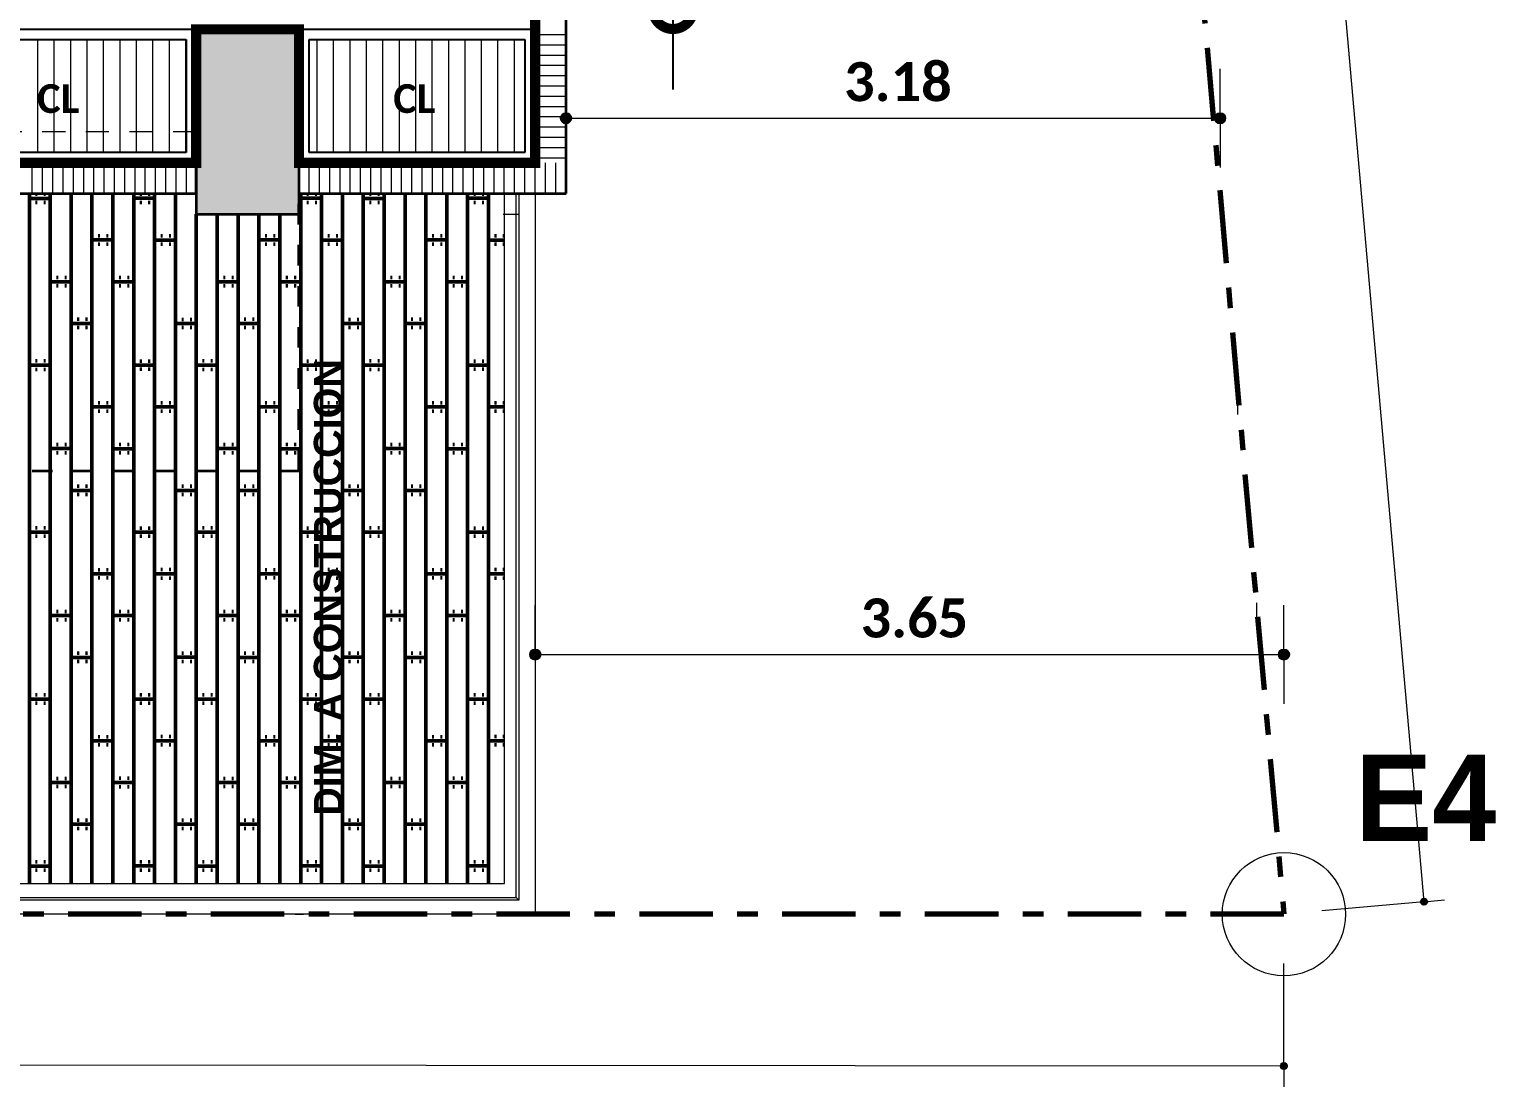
# Model space of a CAD drawing. Header units: metres. Extents: x -144 to 1000, y -717 to 29.
# Drawn here: x 471.55 to 478.69, y -572.37 to -567.22 of the extents above; entities that cross this region are included whole.
import ezdxf

# ---------------------------------------------------------------- set-up
doc = ezdxf.new("R2010")
doc.units = ezdxf.units.M
for name, pattern in [('Basculante', [0.11625, 0.075, -0.04125]), ('basculante modificado', [0.18, 0.1125, -0.0675]), ('Dash Dot 3_16_', [0.595313, 0.357187, -0.119063, 0, -0.119063])]:
    doc.linetypes.add(name, pattern=pattern)
doc.layers.get('0').update_dxf_attribs({"color": 1})
doc.layers.get('Defpoints').update_dxf_attribs({"color": 1})
doc.layers.add('00-MEDICION', color=30, linetype='Continuous')
for name, color, linetype, lineweight in [('A-ANNO-DIMS', 1, 'Continuous', 9), ('A-DETL', 1, 'Continuous', 9), ('A-DETL-GENF', 1, 'Continuous', 9), ('A-DETL-THIN', 1, 'Continuous', 9), ('A-FLOR-HRAL', 1, 'Continuous', 9), ('A-FLOR-PATT', 8, 'Continuous', 50), ('A-GENM', 1, 'Continuous', 9), ('A-WALL', 4, 'Continuous', 9), ('G-ANNO-TEXT', 2, 'Continuous', 9), ('S-COLS', 7, 'Continuous', 9)]:
    doc.layers.add(name, color=color, linetype=linetype, lineweight=lineweight)
doc.layers.add('A-WALL-PATT', color=7, linetype='Continuous', lineweight=35, true_color=0x9c9c9c)
doc.styles.add('Arial Narrow_B', font='ARIALNB.TTF', dxfattribs={"width": 1.2, "height": 0.105})
doc.styles.add('Britannic Bold_B', font='', dxfattribs={"width": 0.7})
doc.styles.add('Britannic Bold_B_1', font='', dxfattribs={"width": 0.7, "height": 0.4})
doc.styles.add('Calibri_B_1', font='calibrib.ttf', dxfattribs={"height": 0.135})
doc.styles.add('Calibri_B_8', font='calibrib.ttf', dxfattribs={"height": 0.9})
doc.styles.get('Britannic Bold_B').set_extended_font_data('Britannic Bold', bold=True)
doc.styles.get('Britannic Bold_B_1').set_extended_font_data('Britannic Bold', bold=True)
doc.dimstyles.new('LINDEROS', dxfattribs={"dimscale": 0.3048, "dimtxt": 0.406749, "dimasz": 0.393701, "dimexe": 0.328084, "dimexo": 0.0625, "dimgap": 0.032808, "dimtad": 1, "dimrnd": 0.01, "dimzin": 0, "dimdsep": 46, "dimtxsty": 'Britannic Bold_B_1', "dimblk1": 'DOTSMALL', "dimblk2": 'DOTSMALL', "dimsah": 1, "dimcen": 0.09, "dimazin": 0, "dimtfac": 1, "dimtdec": 4, "dimtix": 1, "dimtmove": 0, "dimatfit": 3, "dimfxl": 1.64042, "dimfxlon": 1, "dimtvp": 1, "dimtolj": 1, "dimtzin": 0, "dimarcsym": 2})

# ---------------------------------------------------------------- blocks, each defined once
blk = doc.blocks.new('U')
at = {"layer": 'A-ANNO-DIMS', "lineweight": 25, "true_color": 0x0000ff}
h = blk.add_hatch(color=5, dxfattribs=at)
edge = h.paths.add_edge_path()
edge.add_arc((482.8649, -509.8081), 0.015, 0, 360)
h = blk.add_hatch(color=5, dxfattribs=at)
edge = h.paths.add_edge_path()
edge.add_arc((482.1826, -510.6083), 0.015, 0, 360)
at = {"layer": 'S-COLS', "true_color": 0x5c5c5c}
h = blk.add_hatch(color=251, dxfattribs=at)
h.paths.add_polyline_path([(476.8875, -506.46), (477.3875, -506.46), (477.3875, -505.56), (476.8875, -505.56), (476.8875, -506.4599)])
h.paths.add_polyline_path([(459.3418, -506.46), (459.5877, -506.46), (459.5877, -505.56), (459.0877, -505.56), (459.0877, -506.46)])
h.paths.add_polyline_path([(467.2877, -506.4599), (467.2877, -505.5599), (466.7877, -505.5599), (466.7877, -506.4599), (467.1113, -506.4599)])
h.paths.add_polyline_path([(476.9878, -498.7599), (477.3878, -498.7599), (477.3878, -498.06), (476.9878, -498.06), (476.9878, -498.4884)])
h.paths.add_polyline_path([(459.0877, -498.7599), (459.5877, -498.7599), (459.5877, -498.06), (459.0877, -498.06), (459.0877, -498.6957)])
h.paths.add_polyline_path([(473.5878, -498.7599), (473.5877, -495.6099), (473.0878, -495.61), (473.0878, -498.7599), (473.5877, -498.7599)])
h.paths.add_polyline_path([(462.9877, -498.7599), (464.9877, -498.7599), (464.9873, -498.26), (463.2875, -498.26), (463.2875, -496.11), (464.9878, -496.11), (464.9873, -495.61), (462.9875, -495.6101), (462.9875, -498.7599)])
h.paths.add_polyline_path([(467.2877, -498.7599), (467.2877, -497.8599), (466.7877, -497.8599), (466.7877, -498.7599), (467.1113, -498.7599)])
h.paths.add_polyline_path([(466.7878, -496.51), (467.2878, -496.51), (467.2878, -495.61), (466.7878, -495.61), (466.7878, -496.11)])
h.paths.add_polyline_path([(459.3625, -496.31), (459.5875, -496.31), (459.5875, -495.6089), (459.0875, -495.6089), (459.0875, -496.31), (459.3418, -496.31)])
h.paths.add_polyline_path([(477.1008, -496.31), (477.3878, -496.31), (477.3878, -495.6089), (476.9878, -495.6089), (476.9878, -496.31)])
h.paths.add_polyline_path([(466.7877, -487.61), (467.2877, -487.61), (467.2877, -486.71), (466.7877, -486.71), (466.7877, -487.3251)])
h.paths.add_polyline_path([(477.3877, -487.61), (477.3877, -486.7102), (476.8877, -486.7102), (476.8877, -487.61)])
h.paths.add_polyline_path([(459.8127, -487.01), (460.1877, -487.01), (460.1877, -486.51), (459.2877, -486.51), (459.2877, -487.01), (459.7127, -487.01)])
at = {"layer": 'A-ANNO-DIMS', "color": 5, "true_color": 0x0000ff}
for p, q in [((480.4645, -482.7343), (482.8649, -509.8081)), ((482.8649, -509.8081), (482.3669, -509.8522)), ((482.8649, -509.8081), (482.9645, -509.7992)), ((482.1826, -510.6083), (482.183, -510.1083)), ((482.1826, -510.6083), (451.3207, -510.584)), ((482.1826, -510.6083), (482.1825, -510.7083))]:
    blk.add_line(p, q, dxfattribs=at)
at = {"layer": 'A-ANNO-DIMS', "color": 5, "lineweight": 25, "true_color": 0x0000ff}
for centre in [(482.8649, -509.8081), (482.1826, -510.6083)]:
    blk.add_circle(centre, 0.015, dxfattribs=at)
at = {"layer": 'A-DETL', "color": 7, "linetype": 'Dash Dot 3_16_', "lineweight": 70}
for p, q in [((479.7828, -482.7947), (482.1832, -509.8685)), ((482.1832, -509.8685), (451.3213, -509.8685))]:
    blk.add_line(p, q, dxfattribs=at)
at = {"layer": 'A-DETL', "color": 7, "linetype": 'Basculante', "lineweight": 35}
for p, q in [((478.6877, -506.3589), (478.6877, -503.7139)), ((477.3875, -507.7099), (477.3875, -506.3589)), ((477.3875, -506.3589), (478.6877, -506.3589)), ((459.0877, -507.7099), (477.3875, -507.7099))]:
    blk.add_line(p, q, dxfattribs=at)
at = {"layer": 'A-DETL', "color": 7, "linetype": 'basculante modificado'}
for p, q in [((476.8875, -506.0589), (467.2877, -506.0589)), ((467.2868, -506.3589), (476.8875, -506.3589))]:
    blk.add_line(p, q, dxfattribs=at)
at = {"layer": 'A-DETL', "color": 253, "true_color": 0xb6b6b6}
for p, q in [((481.8721, -506.36), (481.8721, -506.48)), ((481.8721, -506.36), (481.8721, -506.48)), ((478.3813, -506.46), (478.4613, -506.46)), ((481.9569, -507.3162), (481.9569, -507.4362)), ((481.9569, -507.3162), (481.9569, -507.4362)), ((482.0488, -508.3522), (482.0488, -508.4722)), ((482.0488, -508.3522), (482.0488, -508.4722)), ((477.3697, -509.8685), (477.4097, -509.8685))]:
    blk.add_line(p, q, dxfattribs=at)
at = {"layer": 'A-DETL-GENF', "color": 251, "true_color": 0x535353}
for p, q in [((476.1163, -506.16), (476.1163, -505.61)), ((476.1963, -506.16), (476.1963, -505.61)), ((476.2763, -506.16), (476.2763, -505.61)), ((476.3563, -506.16), (476.3563, -505.61)), ((476.4363, -506.16), (476.4363, -505.61)), ((476.5163, -506.16), (476.5163, -505.61)), ((476.5963, -506.16), (476.5963, -505.61)), ((476.6763, -506.16), (476.6763, -505.61)), ((476.7563, -506.16), (476.7563, -505.61)), ((476.8363, -506.16), (476.8363, -505.61)), ((477.4763, -506.16), (477.4763, -505.61)), ((477.5563, -506.16), (477.5563, -505.61)), ((477.6363, -506.16), (477.6363, -505.61)), ((477.7163, -506.16), (477.7163, -505.61)), ((477.7963, -506.16), (477.7963, -505.61)), ((477.8763, -506.16), (477.8763, -505.61)), ((477.9563, -506.16), (477.9563, -505.61)), ((478.0363, -506.16), (478.0363, -505.61)), ((478.1163, -506.16), (478.1163, -505.61)), ((478.1963, -506.16), (478.1963, -505.61)), ((478.2763, -506.16), (478.2763, -505.61)), ((478.3563, -506.16), (478.3563, -505.61)), ((478.4363, -506.16), (478.4363, -505.61))]:
    blk.add_line(p, q, dxfattribs=at)
at = {"layer": 'A-DETL-THIN'}
for p, q in [((476.8375, -505.61), (475.5877, -505.61)), ((476.8375, -506.16), (476.8375, -505.61)), ((478.4877, -505.61), (477.4375, -505.61)), ((477.4375, -505.61), (477.4375, -506.16)), ((478.4877, -506.16), (478.4877, -505.61)), ((475.5877, -506.16), (476.8375, -506.16)), ((477.4375, -506.16), (478.4877, -506.16))]:
    blk.add_line(p, q, dxfattribs=at)
blk.add_circle((482.1832, -509.8685), 0.3, dxfattribs=at)
at = {"layer": 'A-FLOR-HRAL'}
for p, q in [((478.4453, -509.788), (478.4453, -506.36)), ((478.4573, -506.36), (478.4573, -509.8)), ((466.8766, -509.788), (478.4453, -509.788)), ((478.4573, -509.8), (466.8766, -509.8)), ((478.4453, -509.788), (478.4573, -509.8))]:
    blk.add_line(p, q, dxfattribs=at)
at = {"layer": 'A-FLOR-PATT', "color": 8, "true_color": 0x808080, "transparency": 33554559}
for p, q in [((476.0749, -506.36), (476.0749, -509.7185)), ((476.0749, -506.3829), (476.1765, -506.3829)), ((476.1049, -506.3621), (476.1133, -506.3621)), ((476.1456, -506.3621), (476.154, -506.3621)), ((476.1765, -506.36), (476.1765, -509.7185)), ((476.2781, -506.36), (476.2781, -509.7185)), ((476.3797, -506.36), (476.3797, -509.7185)), ((476.4813, -506.36), (476.4813, -509.7185)), ((476.5823, -506.3825), (476.6839, -506.3825)), ((476.5829, -506.36), (476.5829, -509.7185)), ((476.6133, -506.3625), (476.6217, -506.3625)), ((476.654, -506.3625), (476.6624, -506.3625)), ((476.6845, -506.36), (476.6845, -509.7185)), ((476.7861, -506.36), (476.7861, -509.7185)), ((477.3951, -506.3825), (477.4967, -506.3825)), ((477.3957, -506.36), (477.3957, -509.7185)), ((477.4261, -506.3625), (477.4345, -506.3625)), ((477.4668, -506.3625), (477.4752, -506.3625)), ((477.4973, -506.36), (477.4973, -509.7185)), ((477.5989, -506.36), (477.5989, -509.7185)), ((477.7005, -506.36), (477.7005, -509.7185)), ((477.7005, -506.3829), (477.8021, -506.3829)), ((477.7305, -506.3621), (477.7389, -506.3621)), ((477.7712, -506.3621), (477.7796, -506.3621)), ((477.8021, -506.36), (477.8021, -509.7185)), ((477.9037, -506.36), (477.9037, -509.7185)), ((478.0053, -506.36), (478.0053, -509.7185)), ((478.1069, -506.36), (478.1069, -509.7185)), ((478.2079, -506.3825), (478.3095, -506.3825)), ((478.2085, -506.36), (478.2085, -509.7185)), ((478.2389, -506.3625), (478.2473, -506.3625)), ((478.2796, -506.3625), (478.288, -506.3625)), ((478.3101, -506.36), (478.3101, -509.7185)), ((476.1049, -506.4029), (476.1133, -506.4029)), ((476.1456, -506.4029), (476.154, -506.4029)), ((476.6133, -506.4025), (476.6217, -506.4025)), ((476.654, -506.4025), (476.6624, -506.4025)), ((476.8877, -506.4599), (476.8877, -509.7185)), ((476.9893, -506.4599), (476.9893, -509.7185)), ((477.0909, -506.4599), (477.0909, -509.7185)), ((477.1925, -506.4599), (477.1925, -509.7185)), ((477.2941, -506.46), (477.2941, -509.7185)), ((477.4261, -506.4025), (477.4345, -506.4025)), ((477.4668, -506.4025), (477.4752, -506.4025)), ((477.7305, -506.4029), (477.7389, -506.4029)), ((477.7712, -506.4029), (477.7796, -506.4029)), ((478.2389, -506.4025), (478.2473, -506.4025)), ((478.2796, -506.4025), (478.288, -506.4025)), ((476.3791, -506.5857), (476.4807, -506.5857)), ((476.4101, -506.5657), (476.4185, -506.5657)), ((476.4101, -506.6057), (476.4185, -506.6057)), ((476.4508, -506.5657), (476.4592, -506.5657)), ((476.4508, -506.6057), (476.4592, -506.6057)), ((476.6845, -506.5861), (476.7861, -506.5861)), ((476.7145, -506.5653), (476.7229, -506.5653)), ((476.7145, -506.6061), (476.7229, -506.6061)), ((476.7552, -506.5653), (476.7636, -506.5653)), ((476.7552, -506.6061), (476.7636, -506.6061)), ((477.1919, -506.5857), (477.2935, -506.5857)), ((477.2229, -506.5657), (477.2313, -506.5657)), ((477.2229, -506.6057), (477.2313, -506.6057)), ((477.2636, -506.5657), (477.272, -506.5657)), ((477.2636, -506.6057), (477.272, -506.6057)), ((477.4973, -506.5861), (477.5989, -506.5861)), ((477.5273, -506.5653), (477.5357, -506.5653)), ((477.5273, -506.6061), (477.5357, -506.6061)), ((477.568, -506.5653), (477.5764, -506.5653)), ((477.568, -506.6061), (477.5764, -506.6061)), ((478.0047, -506.5857), (478.1063, -506.5857)), ((478.0357, -506.5657), (478.0441, -506.5657)), ((478.0357, -506.6057), (478.0441, -506.6057)), ((478.0764, -506.5657), (478.0848, -506.5657)), ((478.0764, -506.6057), (478.0848, -506.6057)), ((478.3101, -506.5861), (478.3877, -506.5861)), ((478.3401, -506.5653), (478.3485, -506.5653)), ((478.3401, -506.6061), (478.3485, -506.6061)), ((478.3808, -506.5653), (478.3877, -506.5653)), ((478.3808, -506.6061), (478.3877, -506.6061)), ((476.1759, -506.7889), (476.2775, -506.7889)), ((476.2069, -506.7689), (476.2153, -506.7689)), ((476.2069, -506.8089), (476.2153, -506.8089)), ((476.2476, -506.7689), (476.256, -506.7689)), ((476.2476, -506.8089), (476.256, -506.8089)), ((476.4813, -506.7893), (476.5829, -506.7893)), ((476.5113, -506.7685), (476.5197, -506.7685)), ((476.5113, -506.8093), (476.5197, -506.8093)), ((476.552, -506.7685), (476.5604, -506.7685)), ((476.552, -506.8093), (476.5604, -506.8093)), ((476.9887, -506.7889), (477.0903, -506.7889)), ((477.0197, -506.7689), (477.0281, -506.7689)), ((477.0197, -506.8089), (477.0281, -506.8089)), ((477.0604, -506.7689), (477.0688, -506.7689)), ((477.0604, -506.8089), (477.0688, -506.8089)), ((477.2941, -506.7893), (477.3957, -506.7893)), ((477.3241, -506.7685), (477.3325, -506.7685)), ((477.3241, -506.8093), (477.3325, -506.8093)), ((477.3648, -506.7685), (477.3732, -506.7685)), ((477.3648, -506.8093), (477.3732, -506.8093)), ((477.8015, -506.7889), (477.9031, -506.7889)), ((477.8325, -506.7689), (477.8409, -506.7689)), ((477.8325, -506.8089), (477.8409, -506.8089)), ((477.8732, -506.7689), (477.8816, -506.7689)), ((477.8732, -506.8089), (477.8816, -506.8089)), ((478.1069, -506.7893), (478.2085, -506.7893)), ((478.1369, -506.7685), (478.1453, -506.7685)), ((478.1369, -506.8093), (478.1453, -506.8093)), ((478.1776, -506.7685), (478.186, -506.7685)), ((478.1776, -506.8093), (478.186, -506.8093)), ((476.2781, -506.9925), (476.3797, -506.9925)), ((476.3081, -506.9717), (476.3165, -506.9717)), ((476.3081, -507.0125), (476.3165, -507.0125)), ((476.3488, -506.9717), (476.3572, -506.9717)), ((476.3488, -507.0125), (476.3572, -507.0125)), ((476.7855, -506.9921), (476.8871, -506.9921)), ((476.8165, -506.9721), (476.8249, -506.9721)), ((476.8165, -507.0121), (476.8249, -507.0121)), ((476.8572, -506.9721), (476.8656, -506.9721)), ((476.8572, -507.0121), (476.8656, -507.0121)), ((477.0909, -506.9925), (477.1925, -506.9925)), ((477.1209, -506.9717), (477.1293, -506.9717)), ((477.1209, -507.0125), (477.1293, -507.0125)), ((477.1616, -506.9717), (477.17, -506.9717)), ((477.1616, -507.0125), (477.17, -507.0125)), ((477.5983, -506.9921), (477.6999, -506.9921)), ((477.6293, -506.9721), (477.6377, -506.9721)), ((477.6293, -507.0121), (477.6377, -507.0121)), ((477.67, -506.9721), (477.6784, -506.9721)), ((477.67, -507.0121), (477.6784, -507.0121)), ((477.9037, -506.9925), (478.0053, -506.9925)), ((477.9337, -506.9717), (477.9421, -506.9717)), ((477.9337, -507.0125), (477.9421, -507.0125)), ((477.9744, -506.9717), (477.9828, -506.9717)), ((477.9744, -507.0125), (477.9828, -507.0125)), ((476.1049, -507.1749), (476.1133, -507.1749)), ((476.1456, -507.1749), (476.154, -507.1749)), ((476.6133, -507.1753), (476.6217, -507.1753)), ((476.654, -507.1753), (476.6624, -507.1753)), ((476.9177, -507.1749), (476.9261, -507.1749)), ((476.9584, -507.1749), (476.9668, -507.1749)), ((477.4261, -507.1753), (477.4345, -507.1753)), ((477.4668, -507.1753), (477.4752, -507.1753)), ((477.7305, -507.1749), (477.7389, -507.1749)), ((477.7712, -507.1749), (477.7796, -507.1749)), ((478.2389, -507.1753), (478.2473, -507.1753)), ((478.2796, -507.1753), (478.288, -507.1753)), ((476.0749, -507.1957), (476.1765, -507.1957)), ((476.1049, -507.2157), (476.1133, -507.2157)), ((476.1456, -507.2157), (476.154, -507.2157)), ((476.5823, -507.1953), (476.6839, -507.1953)), ((476.6133, -507.2153), (476.6217, -507.2153)), ((476.654, -507.2153), (476.6624, -507.2153)), ((476.8877, -507.1957), (476.9893, -507.1957)), ((476.9177, -507.2157), (476.9261, -507.2157)), ((476.9584, -507.2157), (476.9668, -507.2157)), ((477.3951, -507.1953), (477.4967, -507.1953)), ((477.4261, -507.2153), (477.4345, -507.2153)), ((477.4668, -507.2153), (477.4752, -507.2153)), ((477.7005, -507.1957), (477.8021, -507.1957)), ((477.7305, -507.2157), (477.7389, -507.2157)), ((477.7712, -507.2157), (477.7796, -507.2157)), ((478.2079, -507.1953), (478.3095, -507.1953)), ((478.2389, -507.2153), (478.2473, -507.2153)), ((478.2796, -507.2153), (478.288, -507.2153)), ((476.4101, -507.3785), (476.4185, -507.3785)), ((476.4508, -507.3785), (476.4592, -507.3785)), ((476.7145, -507.3781), (476.7229, -507.3781)), ((476.7552, -507.3781), (476.7636, -507.3781)), ((477.2229, -507.3785), (477.2313, -507.3785)), ((477.2636, -507.3785), (477.272, -507.3785)), ((477.5273, -507.3781), (477.5357, -507.3781)), ((477.568, -507.3781), (477.5764, -507.3781)), ((478.0357, -507.3785), (478.0441, -507.3785)), ((478.0764, -507.3785), (478.0848, -507.3785)), ((478.3401, -507.3781), (478.3485, -507.3781)), ((478.3808, -507.3781), (478.3877, -507.3781)), ((476.3791, -507.3985), (476.4807, -507.3985)), ((476.4101, -507.4185), (476.4185, -507.4185)), ((476.4508, -507.4185), (476.4592, -507.4185)), ((476.6845, -507.3989), (476.7861, -507.3989)), ((476.7145, -507.4189), (476.7229, -507.4189)), ((476.7552, -507.4189), (476.7636, -507.4189)), ((477.1919, -507.3985), (477.2935, -507.3985)), ((477.2229, -507.4185), (477.2313, -507.4185)), ((477.2636, -507.4185), (477.272, -507.4185)), ((477.4973, -507.3989), (477.5989, -507.3989)), ((477.5273, -507.4189), (477.5357, -507.4189)), ((477.568, -507.4189), (477.5764, -507.4189)), ((478.0047, -507.3985), (478.1063, -507.3985)), ((478.0357, -507.4185), (478.0441, -507.4185)), ((478.0764, -507.4185), (478.0848, -507.4185)), ((478.3101, -507.3989), (478.3877, -507.3989)), ((478.3401, -507.4189), (478.3485, -507.4189)), ((478.3808, -507.4189), (478.3877, -507.4189)), ((476.1759, -507.6017), (476.2775, -507.6017)), ((476.2069, -507.5817), (476.2153, -507.5817)), ((476.2476, -507.5817), (476.256, -507.5817)), ((476.4813, -507.6021), (476.5829, -507.6021)), ((476.5113, -507.5813), (476.5197, -507.5813)), ((476.552, -507.5813), (476.5604, -507.5813)), ((476.9887, -507.6017), (477.0903, -507.6017)), ((477.0197, -507.5817), (477.0281, -507.5817)), ((477.0604, -507.5817), (477.0688, -507.5817)), ((477.2941, -507.6021), (477.3957, -507.6021)), ((477.3241, -507.5813), (477.3325, -507.5813)), ((477.3648, -507.5813), (477.3732, -507.5813)), ((477.8015, -507.6017), (477.9031, -507.6017)), ((477.8325, -507.5817), (477.8409, -507.5817)), ((477.8732, -507.5817), (477.8816, -507.5817)), ((478.1069, -507.6021), (478.2085, -507.6021)), ((478.1369, -507.5813), (478.1453, -507.5813)), ((478.1776, -507.5813), (478.186, -507.5813)), ((476.2069, -507.6217), (476.2153, -507.6217)), ((476.2476, -507.6217), (476.256, -507.6217)), ((476.5113, -507.6221), (476.5197, -507.6221)), ((476.552, -507.6221), (476.5604, -507.6221)), ((477.0197, -507.6217), (477.0281, -507.6217)), ((477.0604, -507.6217), (477.0688, -507.6217)), ((477.3241, -507.6221), (477.3325, -507.6221)), ((477.3648, -507.6221), (477.3732, -507.6221)), ((477.8325, -507.6217), (477.8409, -507.6217)), ((477.8732, -507.6217), (477.8816, -507.6217)), ((478.1369, -507.6221), (478.1453, -507.6221)), ((478.1776, -507.6221), (478.186, -507.6221)), ((476.2781, -507.8053), (476.3797, -507.8053)), ((476.3081, -507.7845), (476.3165, -507.7845)), ((476.3488, -507.7845), (476.3572, -507.7845)), ((476.7855, -507.8049), (476.8871, -507.8049)), ((476.8165, -507.7849), (476.8249, -507.7849)), ((476.8572, -507.7849), (476.8656, -507.7849)), ((477.0909, -507.8053), (477.1925, -507.8053)), ((477.1209, -507.7845), (477.1293, -507.7845)), ((477.1616, -507.7845), (477.17, -507.7845)), ((477.5983, -507.8049), (477.6999, -507.8049)), ((477.6293, -507.7849), (477.6377, -507.7849)), ((477.67, -507.7849), (477.6784, -507.7849)), ((477.9037, -507.8053), (478.0053, -507.8053)), ((477.9337, -507.7845), (477.9421, -507.7845)), ((477.9744, -507.7845), (477.9828, -507.7845)), ((476.3081, -507.8253), (476.3165, -507.8253)), ((476.3488, -507.8253), (476.3572, -507.8253)), ((476.8165, -507.8249), (476.8249, -507.8249)), ((476.8572, -507.8249), (476.8656, -507.8249)), ((477.1209, -507.8253), (477.1293, -507.8253)), ((477.1616, -507.8253), (477.17, -507.8253)), ((477.6293, -507.8249), (477.6377, -507.8249)), ((477.67, -507.8249), (477.6784, -507.8249)), ((477.9337, -507.8253), (477.9421, -507.8253)), ((477.9744, -507.8253), (477.9828, -507.8253)), ((476.0749, -508.0085), (476.1765, -508.0085)), ((476.1049, -507.9877), (476.1133, -507.9877)), ((476.1049, -508.0285), (476.1133, -508.0285)), ((476.1456, -507.9877), (476.154, -507.9877)), ((476.1456, -508.0285), (476.154, -508.0285)), ((476.5823, -508.0081), (476.6839, -508.0081)), ((476.6133, -507.9881), (476.6217, -507.9881)), ((476.6133, -508.0281), (476.6217, -508.0281)), ((476.654, -507.9881), (476.6624, -507.9881)), ((476.654, -508.0281), (476.6624, -508.0281)), ((476.8877, -508.0085), (476.9893, -508.0085)), ((476.9177, -507.9877), (476.9261, -507.9877)), ((476.9177, -508.0285), (476.9261, -508.0285)), ((476.9584, -507.9877), (476.9668, -507.9877)), ((476.9584, -508.0285), (476.9668, -508.0285)), ((477.3951, -508.0081), (477.4967, -508.0081)), ((477.4261, -507.9881), (477.4345, -507.9881)), ((477.4261, -508.0281), (477.4345, -508.0281)), ((477.4668, -507.9881), (477.4752, -507.9881)), ((477.4668, -508.0281), (477.4752, -508.0281)), ((477.7005, -508.0085), (477.8021, -508.0085)), ((477.7305, -507.9877), (477.7389, -507.9877)), ((477.7305, -508.0285), (477.7389, -508.0285)), ((477.7712, -507.9877), (477.7796, -507.9877)), ((477.7712, -508.0285), (477.7796, -508.0285)), ((478.2079, -508.0081), (478.3095, -508.0081)), ((478.2389, -507.9881), (478.2473, -507.9881)), ((478.2389, -508.0281), (478.2473, -508.0281)), ((478.2796, -507.9881), (478.288, -507.9881)), ((478.2796, -508.0281), (478.288, -508.0281)), ((476.3791, -508.2113), (476.4807, -508.2113)), ((476.4101, -508.1913), (476.4185, -508.1913)), ((476.4101, -508.2313), (476.4185, -508.2313)), ((476.4508, -508.1913), (476.4592, -508.1913)), ((476.4508, -508.2313), (476.4592, -508.2313)), ((476.6845, -508.2117), (476.7861, -508.2117)), ((476.7145, -508.1909), (476.7229, -508.1909)), ((476.7145, -508.2317), (476.7229, -508.2317)), ((476.7552, -508.1909), (476.7636, -508.1909)), ((476.7552, -508.2317), (476.7636, -508.2317)), ((477.1919, -508.2113), (477.2935, -508.2113)), ((477.2229, -508.1913), (477.2313, -508.1913)), ((477.2229, -508.2313), (477.2313, -508.2313)), ((477.2636, -508.1913), (477.272, -508.1913)), ((477.2636, -508.2313), (477.272, -508.2313)), ((477.4973, -508.2117), (477.5989, -508.2117)), ((477.5273, -508.1909), (477.5357, -508.1909)), ((477.5273, -508.2317), (477.5357, -508.2317)), ((477.568, -508.1909), (477.5764, -508.1909)), ((477.568, -508.2317), (477.5764, -508.2317)), ((478.0047, -508.2113), (478.1063, -508.2113)), ((478.0357, -508.1913), (478.0441, -508.1913)), ((478.0357, -508.2313), (478.0441, -508.2313)), ((478.0764, -508.1913), (478.0848, -508.1913)), ((478.0764, -508.2313), (478.0848, -508.2313)), ((478.3101, -508.2117), (478.3877, -508.2117)), ((478.3401, -508.1909), (478.3485, -508.1909)), ((478.3401, -508.2317), (478.3485, -508.2317)), ((478.3808, -508.1909), (478.3877, -508.1909)), ((478.3808, -508.2317), (478.3877, -508.2317)), ((476.2069, -508.3945), (476.2153, -508.3945)), ((476.2476, -508.3945), (476.256, -508.3945)), ((476.5113, -508.3941), (476.5197, -508.3941)), ((476.552, -508.3941), (476.5604, -508.3941)), ((477.0197, -508.3945), (477.0281, -508.3945)), ((477.0604, -508.3945), (477.0688, -508.3945)), ((477.3241, -508.3941), (477.3325, -508.3941)), ((477.3648, -508.3941), (477.3732, -508.3941)), ((477.8325, -508.3945), (477.8409, -508.3945)), ((477.8732, -508.3945), (477.8816, -508.3945)), ((478.1369, -508.3941), (478.1453, -508.3941)), ((478.1776, -508.3941), (478.186, -508.3941)), ((476.1759, -508.4145), (476.2775, -508.4145)), ((476.2069, -508.4345), (476.2153, -508.4345)), ((476.2476, -508.4345), (476.256, -508.4345)), ((476.4813, -508.4149), (476.5829, -508.4149)), ((476.5113, -508.4349), (476.5197, -508.4349)), ((476.552, -508.4349), (476.5604, -508.4349)), ((476.9887, -508.4145), (477.0903, -508.4145)), ((477.0197, -508.4345), (477.0281, -508.4345)), ((477.0604, -508.4345), (477.0688, -508.4345)), ((477.2941, -508.4149), (477.3957, -508.4149)), ((477.3241, -508.4349), (477.3325, -508.4349)), ((477.3648, -508.4349), (477.3732, -508.4349)), ((477.8015, -508.4145), (477.9031, -508.4145)), ((477.8325, -508.4345), (477.8409, -508.4345)), ((477.8732, -508.4345), (477.8816, -508.4345)), ((478.1069, -508.4149), (478.2085, -508.4149)), ((478.1369, -508.4349), (478.1453, -508.4349)), ((478.1776, -508.4349), (478.186, -508.4349)), ((476.3081, -508.5973), (476.3165, -508.5973)), ((476.3488, -508.5973), (476.3572, -508.5973)), ((476.8165, -508.5977), (476.8249, -508.5977)), ((476.8572, -508.5977), (476.8656, -508.5977)), ((477.1209, -508.5973), (477.1293, -508.5973)), ((477.1616, -508.5973), (477.17, -508.5973)), ((477.6293, -508.5977), (477.6377, -508.5977)), ((477.67, -508.5977), (477.6784, -508.5977)), ((477.9337, -508.5973), (477.9421, -508.5973)), ((477.9744, -508.5973), (477.9828, -508.5973)), ((476.2781, -508.6181), (476.3797, -508.6181)), ((476.3081, -508.6381), (476.3165, -508.6381)), ((476.3488, -508.6381), (476.3572, -508.6381)), ((476.7855, -508.6177), (476.8871, -508.6177)), ((476.8165, -508.6377), (476.8249, -508.6377)), ((476.8572, -508.6377), (476.8656, -508.6377)), ((477.0909, -508.6181), (477.1925, -508.6181)), ((477.1209, -508.6381), (477.1293, -508.6381)), ((477.1616, -508.6381), (477.17, -508.6381)), ((477.5983, -508.6177), (477.6999, -508.6177)), ((477.6293, -508.6377), (477.6377, -508.6377)), ((477.67, -508.6377), (477.6784, -508.6377)), ((477.9037, -508.6181), (478.0053, -508.6181)), ((477.9337, -508.6381), (477.9421, -508.6381)), ((477.9744, -508.6381), (477.9828, -508.6381)), ((476.0749, -508.8213), (476.1765, -508.8213)), ((476.1049, -508.8005), (476.1133, -508.8005)), ((476.1456, -508.8005), (476.154, -508.8005)), ((476.5823, -508.8209), (476.6839, -508.8209)), ((476.6133, -508.8009), (476.6217, -508.8009)), ((476.654, -508.8009), (476.6624, -508.8009)), ((476.8877, -508.8213), (476.9893, -508.8213)), ((476.9177, -508.8005), (476.9261, -508.8005)), ((476.9584, -508.8005), (476.9668, -508.8005)), ((477.3951, -508.8209), (477.4967, -508.8209)), ((477.4261, -508.8009), (477.4345, -508.8009)), ((477.4668, -508.8009), (477.4752, -508.8009)), ((477.7005, -508.8213), (477.8021, -508.8213)), ((477.7305, -508.8005), (477.7389, -508.8005)), ((477.7712, -508.8005), (477.7796, -508.8005)), ((478.2079, -508.8209), (478.3095, -508.8209)), ((478.2389, -508.8009), (478.2473, -508.8009)), ((478.2796, -508.8009), (478.288, -508.8009)), ((476.1049, -508.8413), (476.1133, -508.8413)), ((476.1456, -508.8413), (476.154, -508.8413)), ((476.6133, -508.8409), (476.6217, -508.8409)), ((476.654, -508.8409), (476.6624, -508.8409)), ((476.9177, -508.8413), (476.9261, -508.8413)), ((476.9584, -508.8413), (476.9668, -508.8413)), ((477.4261, -508.8409), (477.4345, -508.8409)), ((477.4668, -508.8409), (477.4752, -508.8409)), ((477.7305, -508.8413), (477.7389, -508.8413)), ((477.7712, -508.8413), (477.7796, -508.8413)), ((478.2389, -508.8409), (478.2473, -508.8409)), ((478.2796, -508.8409), (478.288, -508.8409)), ((476.3791, -509.0241), (476.4807, -509.0241)), ((476.4101, -509.0041), (476.4185, -509.0041)), ((476.4508, -509.0041), (476.4592, -509.0041)), ((476.6845, -509.0245), (476.7861, -509.0245)), ((476.7145, -509.0037), (476.7229, -509.0037)), ((476.7552, -509.0037), (476.7636, -509.0037)), ((477.1919, -509.0241), (477.2935, -509.0241)), ((477.2229, -509.0041), (477.2313, -509.0041)), ((477.2636, -509.0041), (477.272, -509.0041)), ((477.4973, -509.0245), (477.5989, -509.0245)), ((477.5273, -509.0037), (477.5357, -509.0037)), ((477.568, -509.0037), (477.5764, -509.0037)), ((478.0047, -509.0241), (478.1063, -509.0241)), ((478.0357, -509.0041), (478.0441, -509.0041)), ((478.0764, -509.0041), (478.0848, -509.0041)), ((478.3101, -509.0245), (478.3877, -509.0245)), ((478.3401, -509.0037), (478.3485, -509.0037)), ((478.3808, -509.0037), (478.3877, -509.0037)), ((476.4101, -509.0441), (476.4185, -509.0441)), ((476.4508, -509.0441), (476.4592, -509.0441)), ((476.7145, -509.0445), (476.7229, -509.0445)), ((476.7552, -509.0445), (476.7636, -509.0445)), ((477.2229, -509.0441), (477.2313, -509.0441)), ((477.2636, -509.0441), (477.272, -509.0441)), ((477.5273, -509.0445), (477.5357, -509.0445)), ((477.568, -509.0445), (477.5764, -509.0445)), ((478.0357, -509.0441), (478.0441, -509.0441)), ((478.0764, -509.0441), (478.0848, -509.0441)), ((478.3401, -509.0445), (478.3485, -509.0445)), ((478.3808, -509.0445), (478.3877, -509.0445)), ((476.1759, -509.2273), (476.2775, -509.2273)), ((476.2069, -509.2073), (476.2153, -509.2073)), ((476.2069, -509.2473), (476.2153, -509.2473)), ((476.2476, -509.2073), (476.256, -509.2073)), ((476.2476, -509.2473), (476.256, -509.2473)), ((476.4813, -509.2277), (476.5829, -509.2277)), ((476.5113, -509.2069), (476.5197, -509.2069)), ((476.5113, -509.2477), (476.5197, -509.2477)), ((476.552, -509.2069), (476.5604, -509.2069)), ((476.552, -509.2477), (476.5604, -509.2477)), ((476.9887, -509.2273), (477.0903, -509.2273)), ((477.0197, -509.2073), (477.0281, -509.2073)), ((477.0197, -509.2473), (477.0281, -509.2473)), ((477.0604, -509.2073), (477.0688, -509.2073)), ((477.0604, -509.2473), (477.0688, -509.2473)), ((477.2941, -509.2277), (477.3957, -509.2277)), ((477.3241, -509.2069), (477.3325, -509.2069)), ((477.3241, -509.2477), (477.3325, -509.2477)), ((477.3648, -509.2069), (477.3732, -509.2069)), ((477.3648, -509.2477), (477.3732, -509.2477)), ((477.8015, -509.2273), (477.9031, -509.2273)), ((477.8325, -509.2073), (477.8409, -509.2073)), ((477.8325, -509.2473), (477.8409, -509.2473)), ((477.8732, -509.2073), (477.8816, -509.2073)), ((477.8732, -509.2473), (477.8816, -509.2473)), ((478.1069, -509.2277), (478.2085, -509.2277)), ((478.1369, -509.2069), (478.1453, -509.2069)), ((478.1369, -509.2477), (478.1453, -509.2477)), ((478.1776, -509.2069), (478.186, -509.2069)), ((478.1776, -509.2477), (478.186, -509.2477)), ((476.2781, -509.4309), (476.3797, -509.4309)), ((476.3081, -509.4101), (476.3165, -509.4101)), ((476.3081, -509.4509), (476.3165, -509.4509)), ((476.3488, -509.4101), (476.3572, -509.4101)), ((476.3488, -509.4509), (476.3572, -509.4509)), ((476.7855, -509.4305), (476.8871, -509.4305)), ((476.8165, -509.4105), (476.8249, -509.4105)), ((476.8165, -509.4505), (476.8249, -509.4505)), ((476.8572, -509.4105), (476.8656, -509.4105)), ((476.8572, -509.4505), (476.8656, -509.4505)), ((477.0909, -509.4309), (477.1925, -509.4309)), ((477.1209, -509.4101), (477.1293, -509.4101)), ((477.1209, -509.4509), (477.1293, -509.4509)), ((477.1616, -509.4101), (477.17, -509.4101)), ((477.1616, -509.4509), (477.17, -509.4509)), ((477.5983, -509.4305), (477.6999, -509.4305)), ((477.6293, -509.4105), (477.6377, -509.4105)), ((477.6293, -509.4505), (477.6377, -509.4505)), ((477.67, -509.4105), (477.6784, -509.4105)), ((477.67, -509.4505), (477.6784, -509.4505)), ((477.9037, -509.4309), (478.0053, -509.4309)), ((477.9337, -509.4101), (477.9421, -509.4101)), ((477.9337, -509.4509), (477.9421, -509.4509)), ((477.9744, -509.4101), (477.9828, -509.4101)), ((477.9744, -509.4509), (477.9828, -509.4509)), ((476.0749, -509.6341), (476.1765, -509.6341)), ((476.1049, -509.6133), (476.1133, -509.6133)), ((476.1049, -509.6541), (476.1133, -509.6541)), ((476.1456, -509.6133), (476.154, -509.6133)), ((476.1456, -509.6541), (476.154, -509.6541)), ((476.5823, -509.6337), (476.6839, -509.6337)), ((476.6133, -509.6137), (476.6217, -509.6137)), ((476.6133, -509.6537), (476.6217, -509.6537)), ((476.654, -509.6137), (476.6624, -509.6137)), ((476.654, -509.6537), (476.6624, -509.6537)), ((476.8877, -509.6341), (476.9893, -509.6341)), ((476.9177, -509.6133), (476.9261, -509.6133)), ((476.9177, -509.6541), (476.9261, -509.6541)), ((476.9584, -509.6133), (476.9668, -509.6133)), ((476.9584, -509.6541), (476.9668, -509.6541)), ((477.3951, -509.6337), (477.4967, -509.6337)), ((477.4261, -509.6137), (477.4345, -509.6137)), ((477.4261, -509.6537), (477.4345, -509.6537)), ((477.4668, -509.6137), (477.4752, -509.6137)), ((477.4668, -509.6537), (477.4752, -509.6537)), ((477.7005, -509.6341), (477.8021, -509.6341)), ((477.7305, -509.6133), (477.7389, -509.6133)), ((477.7305, -509.6541), (477.7389, -509.6541)), ((477.7712, -509.6133), (477.7796, -509.6133)), ((477.7712, -509.6541), (477.7796, -509.6541)), ((478.2079, -509.6337), (478.3095, -509.6337)), ((478.2389, -509.6137), (478.2473, -509.6137)), ((478.2389, -509.6537), (478.2473, -509.6537)), ((478.2796, -509.6137), (478.288, -509.6137)), ((478.2796, -509.6537), (478.288, -509.6537))]:
    blk.add_line(p, q, dxfattribs=at)
at = {"layer": 'A-GENM', "lineweight": 25}
for p, q in [((476.8875, -505.56), (475.5377, -505.56)), ((475.5877, -505.61), (476.8375, -505.61)), ((476.8375, -505.61), (476.8375, -506.16)), ((476.8875, -506.21), (476.8875, -505.56)), ((478.5377, -505.56), (477.3875, -505.56)), ((477.3875, -505.56), (477.3875, -506.21)), ((477.4375, -505.61), (478.4877, -505.61)), ((477.4375, -506.16), (477.4375, -505.61)), ((478.4877, -505.61), (478.4877, -506.16)), ((478.5377, -506.21), (478.5377, -505.56)), ((476.8375, -506.16), (475.5877, -506.16)), ((478.4877, -506.16), (477.4375, -506.16)), ((475.5377, -506.21), (476.8875, -506.21)), ((477.3875, -506.21), (478.5377, -506.21))]:
    blk.add_line(p, q, dxfattribs=at)
at = {"layer": 'A-WALL', "lineweight": 35}
for p, q in [((478.5377, -505.46), (478.5377, -506.21)), ((478.6877, -506.36), (478.6877, -505.46)), ((476.8875, -506.21), (475.5377, -506.21)), ((476.8875, -506.36), (476.8875, -506.21)), ((478.5377, -506.21), (477.3875, -506.21)), ((477.3875, -506.21), (477.3875, -506.36)), ((475.2877, -506.36), (476.8875, -506.36)), ((477.3875, -506.36), (478.6877, -506.36))]:
    blk.add_line(p, q, dxfattribs=at)
at = {"layer": 'A-WALL'}
for p, q in [((478.3877, -509.7185), (478.3877, -506.36)), ((478.5377, -506.36), (478.5377, -509.8685)), ((466.9377, -509.7185), (478.3877, -509.7185)), ((478.5377, -509.8685), (453.4749, -509.8685))]:
    blk.add_line(p, q, dxfattribs=at)
at = {"layer": 'A-WALL-PATT', "color": 8, "lineweight": 5, "true_color": 0x727272}
for p, q in [((478.5377, -505.5851), (478.6877, -505.5851)), ((478.5377, -505.6351), (478.6877, -505.6351)), ((478.5377, -505.6851), (478.6877, -505.6851)), ((478.5377, -505.7351), (478.6877, -505.7351)), ((478.5377, -505.7851), (478.6877, -505.7851)), ((478.5377, -505.8351), (478.6877, -505.8351)), ((478.5377, -505.8851), (478.6877, -505.8851)), ((478.5377, -505.9351), (478.6877, -505.9351)), ((478.5377, -505.9851), (478.6877, -505.9851)), ((478.5377, -506.0351), (478.6877, -506.0351)), ((478.5377, -506.0851), (478.6877, -506.0851)), ((478.5377, -506.1351), (478.6877, -506.1351)), ((476.0876, -506.21), (476.0876, -506.36)), ((476.1376, -506.21), (476.1376, -506.36)), ((476.1876, -506.21), (476.1876, -506.36)), ((476.2376, -506.21), (476.2376, -506.36)), ((476.2876, -506.21), (476.2876, -506.36)), ((476.3376, -506.21), (476.3376, -506.36)), ((476.3876, -506.21), (476.3876, -506.36)), ((476.4376, -506.21), (476.4376, -506.36)), ((476.4876, -506.21), (476.4876, -506.36)), ((476.5376, -506.21), (476.5376, -506.36)), ((476.5876, -506.21), (476.5876, -506.36)), ((476.6376, -506.21), (476.6376, -506.36)), ((476.6876, -506.21), (476.6876, -506.36)), ((476.7376, -506.21), (476.7376, -506.36)), ((476.7876, -506.21), (476.7876, -506.36)), ((476.8376, -506.21), (476.8376, -506.36)), ((477.4373, -506.36), (477.4373, -506.21)), ((477.4873, -506.36), (477.4873, -506.21)), ((477.5373, -506.36), (477.5373, -506.21)), ((477.5873, -506.36), (477.5873, -506.21)), ((477.6373, -506.36), (477.6373, -506.21)), ((477.6873, -506.36), (477.6873, -506.21)), ((477.7373, -506.36), (477.7373, -506.21)), ((477.7873, -506.36), (477.7873, -506.21)), ((477.8373, -506.36), (477.8373, -506.21)), ((477.8873, -506.36), (477.8873, -506.21)), ((477.9373, -506.36), (477.9373, -506.21)), ((477.9873, -506.36), (477.9873, -506.21)), ((478.0373, -506.36), (478.0373, -506.21)), ((478.0873, -506.36), (478.0873, -506.21)), ((478.1373, -506.36), (478.1373, -506.21)), ((478.1873, -506.36), (478.1873, -506.21)), ((478.2373, -506.36), (478.2373, -506.21)), ((478.2873, -506.36), (478.2873, -506.21)), ((478.3373, -506.36), (478.3373, -506.21)), ((478.3873, -506.36), (478.3873, -506.21)), ((478.4373, -506.36), (478.4373, -506.21)), ((478.4873, -506.36), (478.4873, -506.21)), ((478.5373, -506.36), (478.5373, -506.21)), ((478.5377, -506.1851), (478.6877, -506.1851)), ((478.5873, -506.36), (478.5873, -506.21)), ((478.6373, -506.36), (478.6373, -506.21)), ((478.6873, -506.36), (478.6873, -506.21))]:
    blk.add_line(p, q, dxfattribs=at)
at = {"layer": 'S-COLS', "lineweight": 35}
for p, q in [((477.3875, -505.56), (476.8875, -505.56)), ((476.8875, -505.56), (476.8875, -506.46)), ((477.3875, -505.56), (477.3875, -506.46)), ((476.8875, -506.46), (477.3875, -506.46))]:
    blk.add_line(p, q, dxfattribs=at)
at = {"layer": 'G-ANNO-TEXT'}
for s, height, style, p in [('CL', 0.14, 'Calibri_B_1', (476.1124, -505.9671)), ('CL', 0.14, 'Calibri_B_1', (477.8466, -505.9671)), ('E4', 0.42, 'Britannic Bold_B', (482.5301, -509.5114))]:
    blk.add_text(s, height=height, dxfattribs=dict(at, style=style)).set_placement(p)
at = {"layer": 'G-ANNO-TEXT', "style": 'Arial Narrow_B', "width": 1.2}
blk.add_text('DIM. A CONSTRUCCION', height=0.14, rotation=90, dxfattribs=at).set_placement((477.5999, -509.389))
blk = doc.blocks.new('KLK')
at = {"layer": 'A-ANNO-DIMS', "lineweight": 25, "true_color": 0x0000ff}
h = blk.add_hatch(color=5, dxfattribs=at)
edge = h.paths.add_edge_path()
edge.add_arc((522.28, -514.2707), 0.025, 0, 360)
h = blk.add_hatch(color=5, dxfattribs=at)
edge = h.paths.add_edge_path()
edge.add_arc((525.4645, -514.2707), 0.025, 0, 360)
h = blk.add_hatch(color=5, dxfattribs=at)
edge = h.paths.add_edge_path()
edge.add_arc((522.13, -516.882), 0.025, 0, 360)
h = blk.add_hatch(color=5, dxfattribs=at)
edge = h.paths.add_edge_path()
edge.add_arc((525.7755, -516.882), 0.025, 0, 360)
at = {"layer": 'A-ANNO-DIMS', "color": 5, "true_color": 0x0000ff}
for p, q in [((522.28, -514.2707), (522.28, -514.0307)), ((525.4645, -514.2707), (525.4645, -514.0307)), ((522.28, -514.2707), (525.4645, -514.2707)), ((522.28, -514.2707), (522.28, -514.5107)), ((525.4645, -514.2707), (525.4645, -514.5107)), ((522.13, -516.882), (522.13, -516.642)), ((525.7755, -516.882), (525.7755, -516.642)), ((522.13, -516.882), (525.7755, -516.882)), ((522.13, -516.882), (522.13, -517.122)), ((525.7755, -516.882), (525.7755, -517.122))]:
    blk.add_line(p, q, dxfattribs=at)
at = {"layer": 'A-ANNO-DIMS', "color": 5, "lineweight": 25, "true_color": 0x0000ff}
for centre in [(522.28, -514.2707), (525.4645, -514.2707), (522.13, -516.882), (525.7755, -516.882)]:
    blk.add_circle(centre, 0.025, dxfattribs=at)
at = {"layer": 'A-DETL', "color": 253, "true_color": 0xb6b6b6}
blk.add_line((525.6411, -516.6298), (525.6411, -516.7498), dxfattribs=at)
blk.add_line((525.6411, -516.6298), (525.6411, -516.7498), dxfattribs=at)
at = {"layer": 'A-ANNO-DIMS', "color": 5, "true_color": 0x0000ff, "char_height": 0.19, "width": 0.572076, "attachment_point": 1, "line_spacing_factor": 1.158048, "style": 'Calibri_B_8'}
for s, insert in [('3.18', (523.6339, -513.9973)), ('3.65', (523.7144, -516.6087))]:
    blk.add_mtext(s, dxfattribs=dict(at, insert=insert))
blk = doc.blocks.new('_DotSmall')
at = {"color": 0, "linetype": 'ByBlock', "const_width": 0.5}
blk.add_lwpolyline([(-0.0625, 0, 1), (0.0625, 0, 1)], format="xyb", close=True, dxfattribs=at)
blk = doc.blocks.new('*D613')
at = {"layer": '00-MEDICION', "color": 0, "lineweight": -2, "transparency": 16777216}
for p, q in [((474.6858, -566.22), (474.6858, -565.8263)), ((474.1025, -566.22), (475.0139, -566.22)), ((474.6858, -566.22), (474.6858, -567.12)), ((474.1025, -567.12), (475.0139, -567.12)), ((474.6858, -567.12), (474.6858, -567.5137))]:
    blk.add_line(p, q, dxfattribs=at)
at = {"layer": 'Defpoints', "color": 0, "transparency": 16777216}
for p in [(474.04, -566.22), (474.04, -567.12), (474.6858, -567.12)]:
    blk.add_point(p, dxfattribs=at)
at = {"layer": '00-MEDICION', "color": 0, "lineweight": -2, "transparency": 16777216, "xscale": 0.3937007874015748, "yscale": 0.3937007874015748, "zscale": 0.3937007874015748}
for p, rotation in [((474.6858, -566.22), 270), ((474.6858, -567.12), 90)]:
    blk.add_blockref('_DotSmall', p, dxfattribs=dict(at, rotation=rotation))
at = {"layer": '00-MEDICION', "color": 0, "transparency": 16777216, "insert": (474.4462, -566.67), "char_height": 0.4, "attachment_point": 5, "rotation": 90, "style": 'Britannic Bold_B_1'}
blk.add_mtext('\\A1;0.90', dxfattribs=at)

msp = doc.modelspace()

# ---------------------------------------------------------------- linework, layer by layer
at = {"layer": '00-MEDICION', "const_width": 0.05}
msp.add_lwpolyline([(474.015, -564.02), (474.0146, -567.87), (472.8648, -567.87), (472.8648, -567.2199), (472.3648, -567.22), (472.3648, -567.87), (471.015, -567.87)], dxfattribs=at)

# ---------------------------------------------------------------- block references
at = {"color": 3}
for name, p in [('U', (-4.5227, -61.66)), ('KLK', (-48.1151, -53.3824))]:
    msp.add_blockref(name, p, dxfattribs=at)

# ---------------------------------------------------------------- dimensions: what is measured, and where the dimension line sits
at = {"layer": '00-MEDICION'}
dim = msp.add_linear_dim(base=(474.6858, -567.12), p1=(474.04, -566.22), p2=(474.04, -567.12), angle=90, dimstyle='LINDEROS', override={"dimscale": 1, "dimpost": '<>'}, dxfattribs=at)
dim.commit()
dim.dimension.update_dxf_attribs({"geometry": '*D613', "text_midpoint": (474.4462, -566.67)})

doc.saveas('drawing.dxf')
